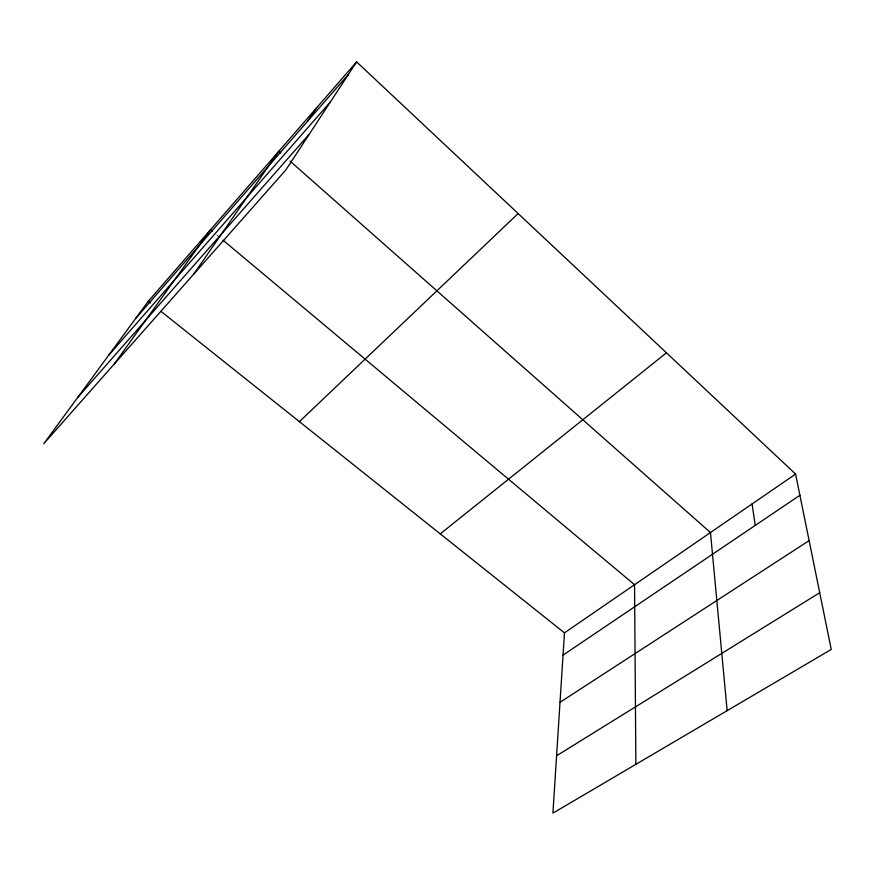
<?xml version="1.0" encoding="UTF-8"?>
<svg xmlns="http://www.w3.org/2000/svg" width="875" height="875" viewBox="0 0 875 875"><rect width="100%" height="100%" fill="white"/><g stroke="black" fill="none" stroke-linecap="round" stroke-linejoin="round"><path stroke-width="0.66" stroke-dasharray="4.38 3.28" d="M216.792 234.97L219.931 237.595"/><path stroke-width="1.31" d="M795.594 474.064L564.463 632.855L552.913 813.127L831.25 649.447L795.594 474.064L356.606 61.873L148.291 301.252L43.75 443.767L285.873 169.936L356.606 61.873M307.497 121.341L316.728 107.702M193.539 274.356L278.852 151.211L280.886 153.005M114.352 363.923L210.536 229.731L212.625 231.481M135.702 318.413L348.338 74.495M108.741 355.173L330.411 101.883M77.678 397.523L309.367 134.039M299.403 421.652L518.131 213.544M440.234 533.87L666.466 352.822M563.041 655.123L799.903 495.272M560.011 702.308L809.123 540.619M556.587 755.77L819.722 592.714M148.291 301.252L150.413 302.947M161.033 311.402L564.463 632.855M223.059 240.22L634.55 584.708L635.873 764.334M290.019 161.077L710.467 532.547L727.147 710.664M752.095 503.945L755.223 525.427"/></g></svg>
